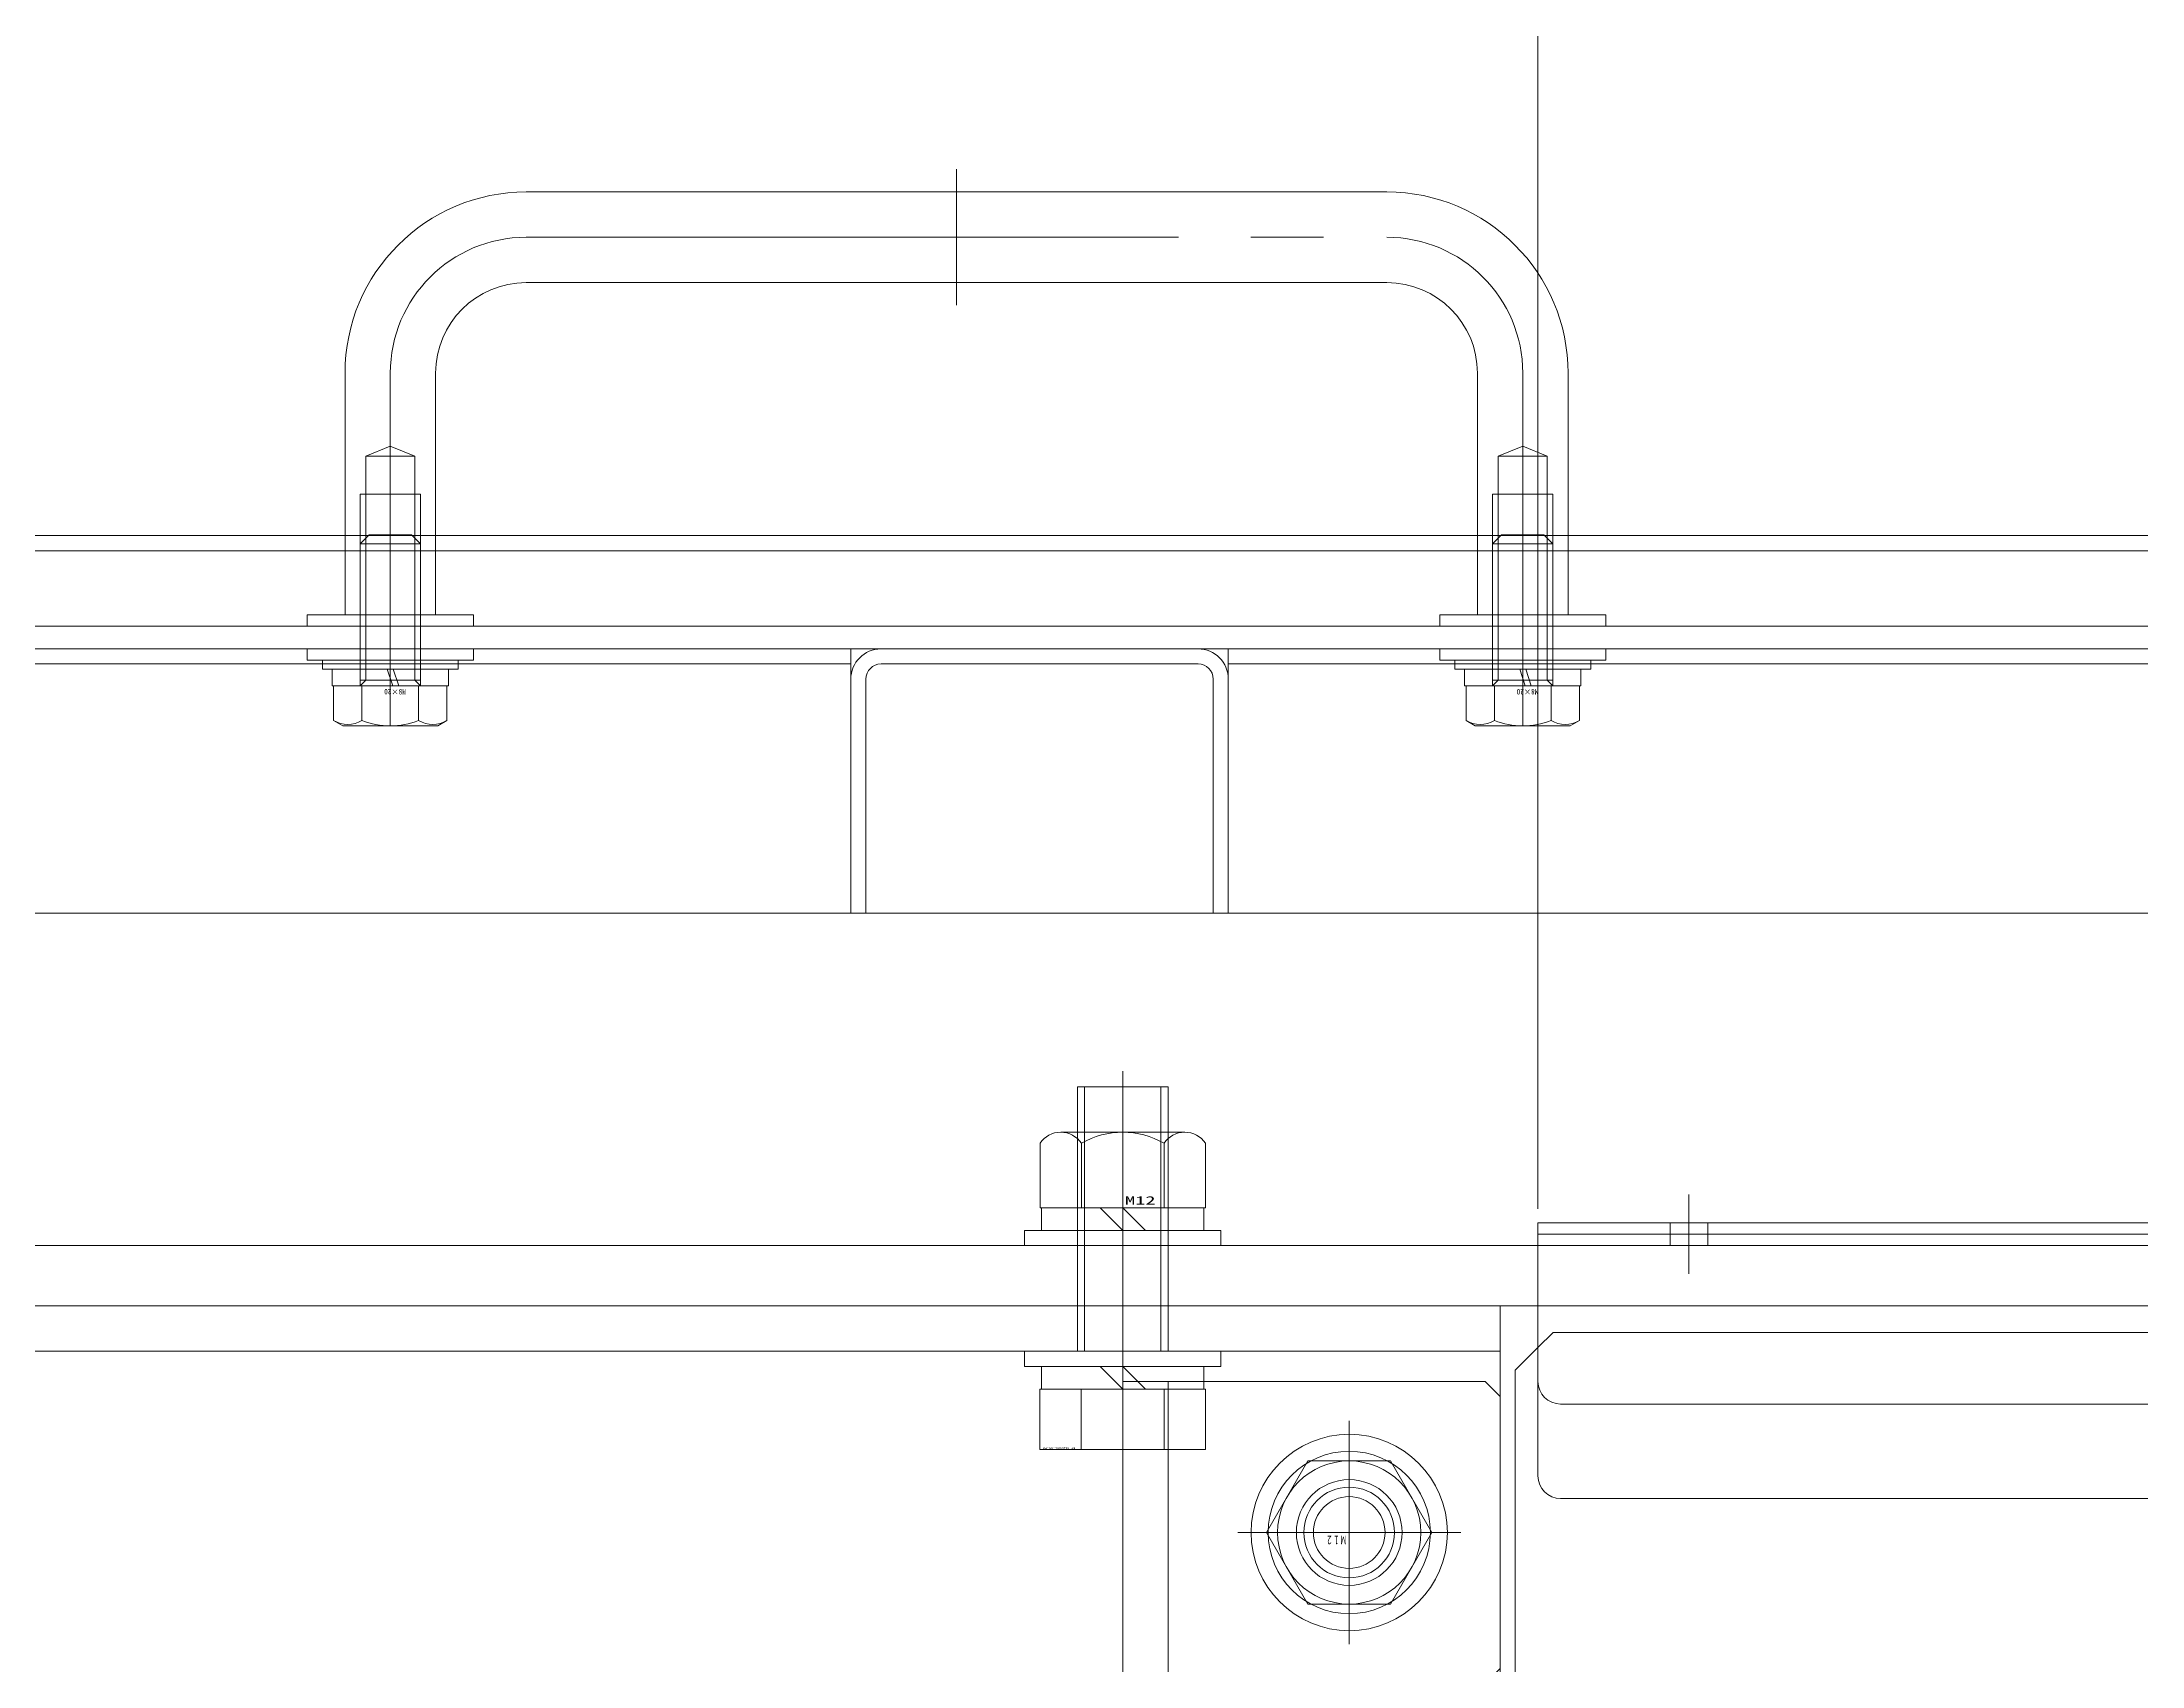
# Model space of a CAD drawing. Units: millimetres at full size. Extents: x -32787 to 32787, y -11878 to 14562.
# Drawn here: x -16211.6 to -15933.5, y 7190.5 to 7405.6 of the extents above; entities that cross this region are included whole.
import ezdxf
from ezdxf.enums import TextEntityAlignment as Align

# ---------------------------------------------------------------- set-up
doc = ezdxf.new("R2010")
doc.units = ezdxf.units.MM
doc.header["$LTSCALE"] = 9.6
doc.linetypes.add('CHAIN2', pattern=[12, 9, -1, 1, -1])
for name, color, linetype, lineweight in [('0-2_0', 2, 'Continuous', 9), ('0-3_05_CENTER', 2, 'CHAIN2', 9), ('0-4_04_HIDDEN', 7, 'Continuous', 9), ('0-5_10_DRAFT', 1, 'Continuous', 9), ('0-7_01_外形線', 134, 'Continuous', 9), ('0-8_04_中心線', 4, 'CHAIN2', 9), ('0-9_03_かくれ線', 5, 'Continuous', 9), ('0-E_08_DIM', 3, 'Continuous', 9)]:
    doc.layers.add(name, color=color, linetype=linetype, lineweight=lineweight)
doc.styles.add('ＭＳ ゴシック', font='')
doc.styles.get('ＭＳ ゴシック').set_extended_font_data('MS Gothic')

# ---------------------------------------------------------------- blocks, each defined once
blk = doc.blocks.new('M10Tz_1_1_1')
at = {"layer": '0-3_05_CENTER'}
for p, q in [((0, -8.341), (0, 8.341)), ((8.341, 0), (-8.341, 0))]:
    blk.add_line(p, q, dxfattribs=at)
at = {"layer": '0-4_04_HIDDEN'}
for radius in [5, 4]:
    blk.add_circle((0, 0), radius, dxfattribs=at)
blk = doc.blocks.new('A$C4744721D_1_1')
at = {"layer": '0-3_05_CENTER'}
for p, q in [((5, 578.814), (5, 601.186)), ((-6.186, 590), (16.186, 590)), ((-31.174, 190), (-12.988, 190)), ((5, -11.186), (5, 11.186)), ((-6.186, 0), (16.186, 0))]:
    blk.add_line(p, q, dxfattribs=at)
at = {"layer": '0-4_04_HIDDEN'}
blk.add_line((-19, -30), (-19, 610), dxfattribs=at)
blk.add_lwpolyline([(23, -30), (-25, -30), (-25, 610), (23, 610), (25, 608), (25, -28)], close=True, dxfattribs=at)
for centre in [(5, 590), (5, 0)]:
    blk.add_circle(centre, 7, dxfattribs=at)
at = {"layer": '0-4_04_HIDDEN', "xscale": -1}
for p in [(5, 525), (5, 405), (5, 125), (5, 75)]:
    blk.add_blockref('M10Tz_1_1_1', p, dxfattribs=at)
blk = doc.blocks.new('A$C78F27DA7_1_1')
at = {"layer": '0-2_0', "color": 134}
blk.add_line((-50, 6), (270, 6), dxfattribs=at)
blk.add_lwpolyline([(-50, 0), (270, 0), (270, 48), (268, 50), (-48, 50), (-50, 48)], close=True, dxfattribs=at)
blk.add_circle((250, 30), 7, dxfattribs=at)
at = {"layer": '0-3_05_CENTER'}
for p, q in [((250, 18.814), (250, 41.186)), ((238.814, 30), (261.186, 30)), ((220, -5.607), (220, 11.495))]:
    blk.add_line(p, q, dxfattribs=at)
blk = doc.blocks.new('12b_1_1_1')
at = {"layer": '0-2_0', "color": 134, "linetype": 'CHAIN2'}
for p, q in [((0, -14.766), (0, 14.766)), ((14.766, 0), (-14.766, 0))]:
    blk.add_line(p, q, dxfattribs=at)
at = {"layer": '0-2_0', "color": 134}
for p, q in [((5.475, 9.483), (-5.475, 9.483)), ((-5.475, -9.483), (5.475, -9.483))]:
    blk.add_line(p, q, dxfattribs=at)
for points in [[(-5.475, 9.483), (-10.95, 0), (-5.475, -9.483)], [(5.475, -9.483), (10.95, 0), (5.475, 9.483)]]:
    blk.add_lwpolyline(points, dxfattribs=at)
for radius in [13, 10.75, 9.483, 6, 4.75]:
    blk.add_circle((0, 0), radius, dxfattribs=at)
at = {"layer": '0-5_10_DRAFT', "style": 'ＭＳ ゴシック', "width": 0.6}
blk.add_text('Ｍ１２', height=1.1, dxfattribs=at).set_placement((0.31, 0.093), align=Align.BOTTOM_LEFT)
blk = doc.blocks.new('M12Nza_1_1_1')
at = {"layer": '0-2_0', "color": 134}
for p, q in [((-8.213, 15), (8.212, 15)), ((-10.95, 5), (-10.95, 13.533)), ((-5.475, 5), (-5.475, 13.533)), ((5.475, 5), (5.475, 13.533)), ((10.95, 13.533), (10.95, 5)), ((10.95, 5), (-10.95, 5)), ((-10.75, 2), (-10.75, 5)), ((0, 2), (-3, 5)), ((0, 5), (3, 2)), ((10.75, 5), (10.75, 2))]:
    blk.add_line(p, q, dxfattribs=at)
at = {"layer": '0-2_0', "color": 134, "linetype": 'CHAIN2'}
blk.add_line((0, 0), (0, 15), dxfattribs=at)
at = {"layer": '0-2_0', "color": 134}
blk.add_lwpolyline([(-13, 2), (13, 2), (13, 0), (-13, 0)], close=True, dxfattribs=at)
for centre, radius, start, end in [((-8.213, 11.712), 3.288, 33.626, 146.374), ((0, 4.05), 10.95, 60, 120), ((8.212, 11.712), 3.288, 33.626, 146.374)]:
    blk.add_arc(centre, radius, start, end, dxfattribs=at)
at = {"layer": '0-5_10_DRAFT', "style": 'ＭＳ ゴシック', "width": 1.8}
blk.add_text('M12', height=1.1, dxfattribs=at).set_placement((0.31, 5.093), align=Align.BOTTOM_LEFT)
blk = doc.blocks.new('A$C15646C67_1_1_1')
at = {"layer": '0-2_0', "color": 134, "linetype": 'CHAIN2'}
blk.add_line((0, -37.067), (0, 15.081), dxfattribs=at)
at = {"layer": '0-2_0', "color": 134}
for p, q in [((-10.97, 13), (10.97, 13)), ((-10.97, 5), (-10.97, 13)), ((-5.485, 5), (-5.485, 13)), ((5.485, 5), (5.485, 13)), ((10.97, 5), (10.97, 13)), ((-10.97, 5), (10.97, 5)), ((-10.75, 5), (-10.75, 2)), ((0, 2), (-3, 5)), ((0, 5), (3, 2)), ((10.75, 2), (10.75, 5)), ((-13, 2), (13, 2)), ((-13, 2), (-13, 0)), ((-13, 0), (13, 0)), ((-6, -35), (-6, 0)), ((-5.053, -35), (-5.053, 0)), ((5.053, -35), (5.053, 0)), ((6, -35), (6, 0)), ((13, 0), (13, 2)), ((-6, -35), (6, -35))]:
    blk.add_line(p, q, dxfattribs=at)
at = {"layer": '0-5_10_DRAFT', "style": 'ＭＳ ゴシック', "width": 1.8}
blk.add_text('BT-M12x40L,SW,PW', height=0.2199, dxfattribs=at).set_placement((6.26, 12.658), align=Align.BOTTOM_LEFT)
blk = doc.blocks.new('A$C76B80905_1_1')
at = {"layer": '0-2_0', "rotation": 180}
for name, p in [('A$C15646C67_1_1_1', (220, 644)), ('12b_1_1_1', (250, 620))]:
    blk.add_blockref(name, p, dxfattribs=at)
at = {"layer": '0-2_0'}
blk.add_blockref('M12Nza_1_1_1', (220, 658), dxfattribs=at)
at = {"layer": '0-2_0', "xscale": -1, "rotation": 180}
blk.add_blockref('A$C78F27DA7_1_1', (0, 650), dxfattribs=at)
at = {"layer": '0-4_04_HIDDEN'}
blk.add_blockref('A$C4744721D_1_1', (245, 30), dxfattribs=at)

msp = doc.modelspace()

# ---------------------------------------------------------------- linework, layer by layer
at = {"layer": '0-2_0', "color": 134}
for p, q in [((-14881.471, 7340.196), (-16495.471, 7340.196)), ((-16495.471, 7338.196), (-14881.471, 7338.196))]:
    msp.add_line(p, q, dxfattribs=at)
at = {"layer": '0-7_01_外形線'}
for p, q in [((-16147.471, 7385.696), (-16033.471, 7385.696)), ((-16147.471, 7373.696), (-16033.471, 7373.696)), ((-16171.471, 7340.196), (-16171.471, 7361.696)), ((-16159.471, 7340.196), (-16159.471, 7361.696)), ((-16021.471, 7340.196), (-16021.471, 7361.696)), ((-16009.471, 7340.196), (-16009.471, 7361.696)), ((-16888.461, 7338.196), (-14388.461, 7338.196)), ((-16013.461, 7249.196), (-15473.461, 7249.196)), ((-16013.461, 7228.196), (-16013.461, 7249.196)), ((-14513.839, 7246.196), (-16888.461, 7246.196)), ((-14513.839, 7238.196), (-16888.461, 7238.196)), ((-16010.461, 7225.196), (-15476.461, 7225.196))]:
    msp.add_line(p, q, dxfattribs=at)
msp.add_lwpolyline([(-15933.457, 6907.671), (-16011.461, 6907.671), (-16016.461, 6912.671), (-16016.461, 6972.671), (-16011.461, 6977.671), (-15971.461, 6977.671), (-15966.461, 6982.671), (-15966.461, 7062.671), (-15971.461, 7067.671), (-16011.461, 7067.671), (-16016.461, 7072.671), (-16016.461, 7229.671), (-16013.461, 7232.671)], dxfattribs=at)
for centre, radius, start, end in [((-16147.471, 7361.696), 24, 90, 180), ((-16033.471, 7361.696), 24, 0, 90), ((-16147.471, 7361.696), 12, 90, 180), ((-16033.471, 7361.696), 12, 0, 90), ((-16010.461, 7228.196), 3, 180, 270)]:
    msp.add_arc(centre, radius, start, end, dxfattribs=at)
at = {"layer": '0-8_04_中心線'}
for p, q in [((-16090.471, 7388.696), (-16090.471, 7370.696)), ((-16147.471, 7379.696), (-16033.471, 7379.696)), ((-16165.471, 7326.696), (-16165.471, 7361.696)), ((-16015.471, 7361.696), (-16015.471, 7326.696)), ((-16165.471, 7314.996), (-16165.471, 7340.296)), ((-16015.471, 7314.996), (-16015.471, 7340.296)), ((-16068.461, 7257.318), (-16068.461, 7226.919)), ((-15993.461, 7252.946), (-15993.461, 7242.446))]:
    msp.add_line(p, q, dxfattribs=at)
for centre, start, end in [((-16147.471, 7361.696), 90, 180), ((-16033.471, 7361.696), 0, 90)]:
    msp.add_arc(centre, 18, start, end, dxfattribs=at)
at = {"layer": '0-9_03_かくれ線'}
for p, q in [((-16171.471, 7329.696), (-16171.471, 7340.196)), ((-16169.471, 7339.096), (-16168.271, 7340.296)), ((-16169.471, 7339.096), (-16161.471, 7339.096)), ((-16169.471, 7320.296), (-16169.471, 7339.096)), ((-16168.721, 7321.046), (-16168.721, 7339.846)), ((-16168.271, 7340.296), (-16162.671, 7340.296)), ((-16161.471, 7339.096), (-16162.671, 7340.296)), ((-16162.221, 7321.046), (-16162.221, 7339.846)), ((-16161.471, 7320.296), (-16161.471, 7339.096)), ((-16159.471, 7329.696), (-16159.471, 7340.196)), ((-16021.471, 7329.696), (-16021.471, 7340.196)), ((-16019.471, 7339.096), (-16018.271, 7340.296)), ((-16019.471, 7339.096), (-16011.471, 7339.096)), ((-16019.471, 7320.296), (-16019.471, 7339.096)), ((-16018.721, 7321.046), (-16018.721, 7339.846)), ((-16018.271, 7340.296), (-16012.671, 7340.296)), ((-16011.471, 7339.096), (-16012.671, 7340.296)), ((-16012.221, 7321.046), (-16012.221, 7339.846)), ((-16011.471, 7320.296), (-16011.471, 7339.096)), ((-16009.471, 7329.696), (-16009.471, 7340.196)), ((-16171.471, 7329.696), (-16159.471, 7329.696)), ((-16009.471, 7329.696), (-16021.471, 7329.696)), ((-16100.471, 7325.196), (-16058.471, 7325.196)), ((-16445.471, 7323.196), (-16104.471, 7323.196)), ((-16173.171, 7322.496), (-16165.871, 7322.496)), ((-16173.171, 7322.496), (-16173.171, 7320.296)), ((-16161.471, 7321.046), (-16169.471, 7321.046)), ((-16168.721, 7321.046), (-16169.471, 7320.296)), ((-16165.871, 7322.496), (-16165.143, 7320.296)), ((-16165.071, 7322.496), (-16157.771, 7322.496)), ((-16165.071, 7322.496), (-16164.343, 7320.296)), ((-16162.221, 7321.046), (-16161.471, 7320.296)), ((-16157.771, 7320.296), (-16157.771, 7322.496)), ((-16104.471, 7290.196), (-16104.471, 7321.196)), ((-16058.471, 7323.196), (-16100.471, 7323.196)), ((-16054.471, 7323.196), (-15713.471, 7323.196)), ((-16023.171, 7322.496), (-16015.871, 7322.496)), ((-16023.171, 7322.496), (-16023.171, 7320.296)), ((-16011.471, 7321.046), (-16019.471, 7321.046)), ((-16018.721, 7321.046), (-16019.471, 7320.296)), ((-16015.871, 7322.496), (-16015.143, 7320.296)), ((-16015.071, 7322.496), (-16007.771, 7322.496)), ((-16015.071, 7322.496), (-16014.343, 7320.296)), ((-16012.221, 7321.046), (-16011.471, 7320.296)), ((-16007.771, 7320.296), (-16007.771, 7322.496)), ((-16173.171, 7320.296), (-16165.143, 7320.296)), ((-16157.966, 7320.296), (-16172.977, 7320.296)), ((-16172.977, 7320.296), (-16172.977, 7315.692)), ((-16172.977, 7320.296), (-16157.966, 7320.296)), ((-16169.224, 7320.296), (-16169.224, 7315.692)), ((-16164.343, 7320.296), (-16157.771, 7320.296)), ((-16161.719, 7320.296), (-16161.719, 7315.692)), ((-16157.966, 7320.296), (-16157.966, 7315.692)), ((-16023.171, 7320.296), (-16015.143, 7320.296)), ((-16007.966, 7320.296), (-16022.977, 7320.296)), ((-16022.977, 7320.296), (-16022.977, 7315.692)), ((-16022.977, 7320.296), (-16007.966, 7320.296)), ((-16019.224, 7320.296), (-16019.224, 7315.692)), ((-16014.343, 7320.296), (-16007.771, 7320.296)), ((-16011.719, 7320.296), (-16011.719, 7315.692)), ((-16007.966, 7320.296), (-16007.966, 7315.692)), ((-16172.977, 7315.692), (-16171.771, 7314.996)), ((-16157.966, 7315.692), (-16159.171, 7314.996)), ((-16022.977, 7315.692), (-16021.771, 7314.996)), ((-16007.966, 7315.692), (-16009.171, 7314.996)), ((-16171.771, 7314.996), (-16159.171, 7314.996)), ((-16021.771, 7314.996), (-16009.171, 7314.996)), ((-16013.461, 7249.196), (-16013.461, 7215.696)), ((-15995.961, 7249.196), (-15995.961, 7246.196)), ((-15990.961, 7249.196), (-15990.961, 7246.196)), ((-16013.461, 7247.696), (-15473.461, 7247.696)), ((-16013.461, 7246.196), (-15473.461, 7246.196)), ((-16010.461, 7212.696), (-15476.461, 7212.696))]:
    msp.add_line(p, q, dxfattribs=at)
for points in [[(-16162.221, 7350.696), (-16165.471, 7352.042), (-16168.721, 7350.696)], [(-16018.721, 7350.696), (-16015.471, 7352.042), (-16012.221, 7350.696)], [(-16162.221, 7329.696), (-16162.221, 7350.696), (-16168.721, 7350.696), (-16168.721, 7329.696)], [(-16018.721, 7329.696), (-16018.721, 7350.696), (-16012.221, 7350.696), (-16012.221, 7329.696)], [(-16161.471, 7329.696), (-16161.471, 7345.696), (-16169.471, 7345.696), (-16169.471, 7329.696)], [(-16019.471, 7329.696), (-16019.471, 7345.696), (-16011.471, 7345.696), (-16011.471, 7329.696)], [(-16493.471, 7321.196), (-16493.471, 7290.196), (-16495.471, 7290.196), (-15073.471, 7290.196)], [(-16102.471, 7321.196), (-16102.471, 7290.196), (-16104.471, 7290.196)], [(-16054.471, 7321.196), (-16054.471, 7290.196), (-16056.471, 7290.196), (-16056.471, 7321.196)], [(-16013.461, 7232.671), (-16011.461, 7234.671), (-15726.461, 7234.671), (-15721.461, 7229.671), (-15721.461, 7225.196)]]:
    msp.add_lwpolyline(points, dxfattribs=at)
for points in [[(-16176.471, 7328.196), (-16154.471, 7328.196), (-16154.471, 7329.696), (-16176.471, 7329.696)], [(-16026.471, 7328.196), (-16004.471, 7328.196), (-16004.471, 7329.696), (-16026.471, 7329.696)], [(-16490.471, 7328.196), (-16490.471, 7325.196), (-15690.471, 7325.196), (-15690.471, 7328.196)], [(-16445.471, 7290.196), (-16104.471, 7290.196), (-16104.471, 7325.196), (-16445.471, 7325.196)], [(-16176.471, 7323.696), (-16154.471, 7323.696), (-16154.471, 7325.196), (-16176.471, 7325.196)], [(-16054.471, 7290.196), (-15713.471, 7290.196), (-15713.471, 7325.196), (-16054.471, 7325.196)], [(-16026.471, 7323.696), (-16004.471, 7323.696), (-16004.471, 7325.196), (-16026.471, 7325.196)], [(-16156.471, 7323.696), (-16174.471, 7323.696), (-16174.471, 7322.496), (-16156.471, 7322.496)], [(-16006.471, 7323.696), (-16024.471, 7323.696), (-16024.471, 7322.496), (-16006.471, 7322.496)]]:
    msp.add_lwpolyline(points, close=True, dxfattribs=at)
for centre, radius, start, end in [((-16100.471, 7321.196), 4, 90, 180), ((-16058.471, 7321.196), 4, 0, 90), ((-16100.471, 7321.196), 2, 90, 180), ((-16058.471, 7321.196), 2, 0, 90), ((-16171.101, 7318.942), 3.753, 240.00001, 299.99999), ((-16165.471, 7325.461), 10.465, 248.98558, 291.01442), ((-16159.842, 7318.942), 3.753, 240.00001, 299.99999), ((-16021.101, 7318.942), 3.753, 240.00001, 299.99999), ((-16015.471, 7325.461), 10.465, 248.98558, 291.01442), ((-16009.842, 7318.942), 3.753, 240.00001, 299.99999), ((-16010.461, 7215.696), 3, 180, 270)]:
    msp.add_arc(centre, radius, start, end, dxfattribs=at)
at = {"layer": '0-E_08_DIM'}
msp.add_line((-16013.461, 7251.071), (-16013.461, 7612.293), dxfattribs=at)

# ---------------------------------------------------------------- block references
at = {"layer": '0-2_0'}
msp.add_blockref('A$C76B80905_1_1', (-16288.461, 6588.196), dxfattribs=at)

# ---------------------------------------------------------------- texts
at = {"layer": '0-9_03_かくれ線', "style": 'ＭＳ ゴシック', "width": 0.8}
for p in [(-16163.408, 7320.096), (-16013.408, 7320.096)]:
    msp.add_text('M8×20', height=0.7331, rotation=180, dxfattribs=at).set_placement(p, align=Align.BOTTOM_LEFT)

doc.saveas('drawing.dxf')
